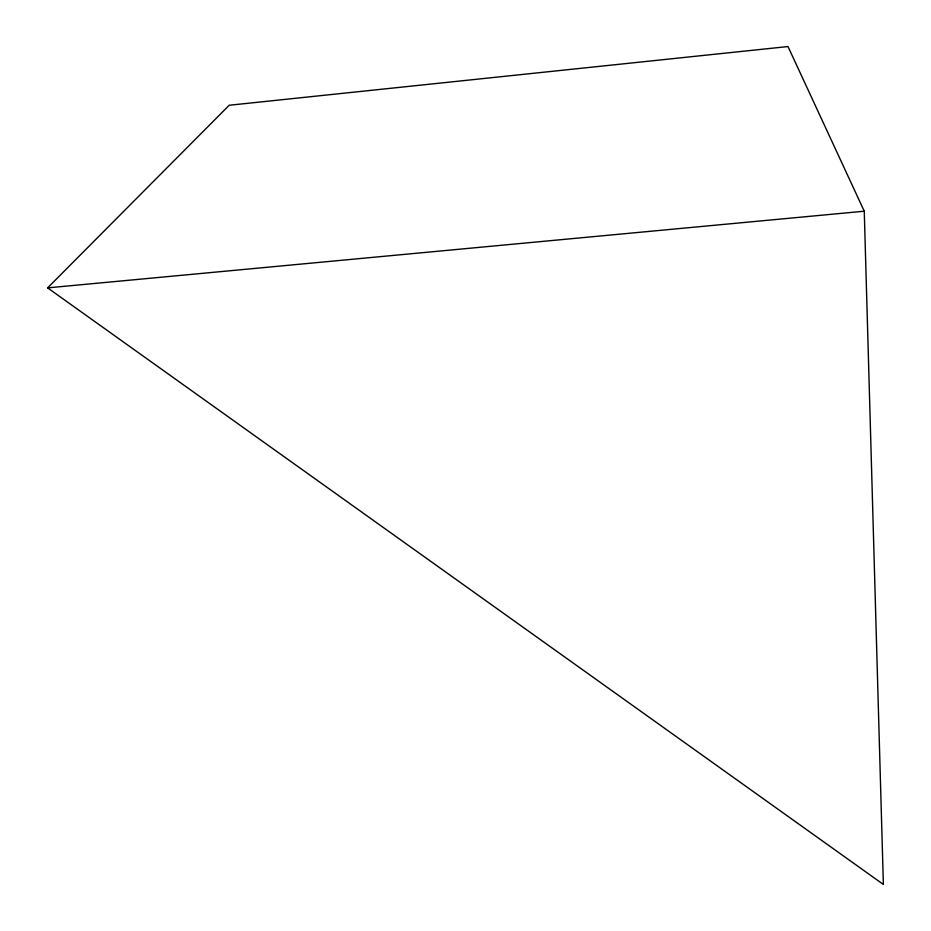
<?xml version="1.0" encoding="UTF-8"?>
<svg xmlns="http://www.w3.org/2000/svg" width="931" height="931" viewBox="0 0 931 931"><rect width="100%" height="100%" fill="white"/><g stroke="black" fill="none" stroke-linecap="round" stroke-linejoin="round"><path stroke-width="1.4" d="M47.621 287.877L229.212 105.25L787.998 46.55L864.259 211.209L883.379 884.45L47.621 287.877L864.259 211.209"/></g></svg>
